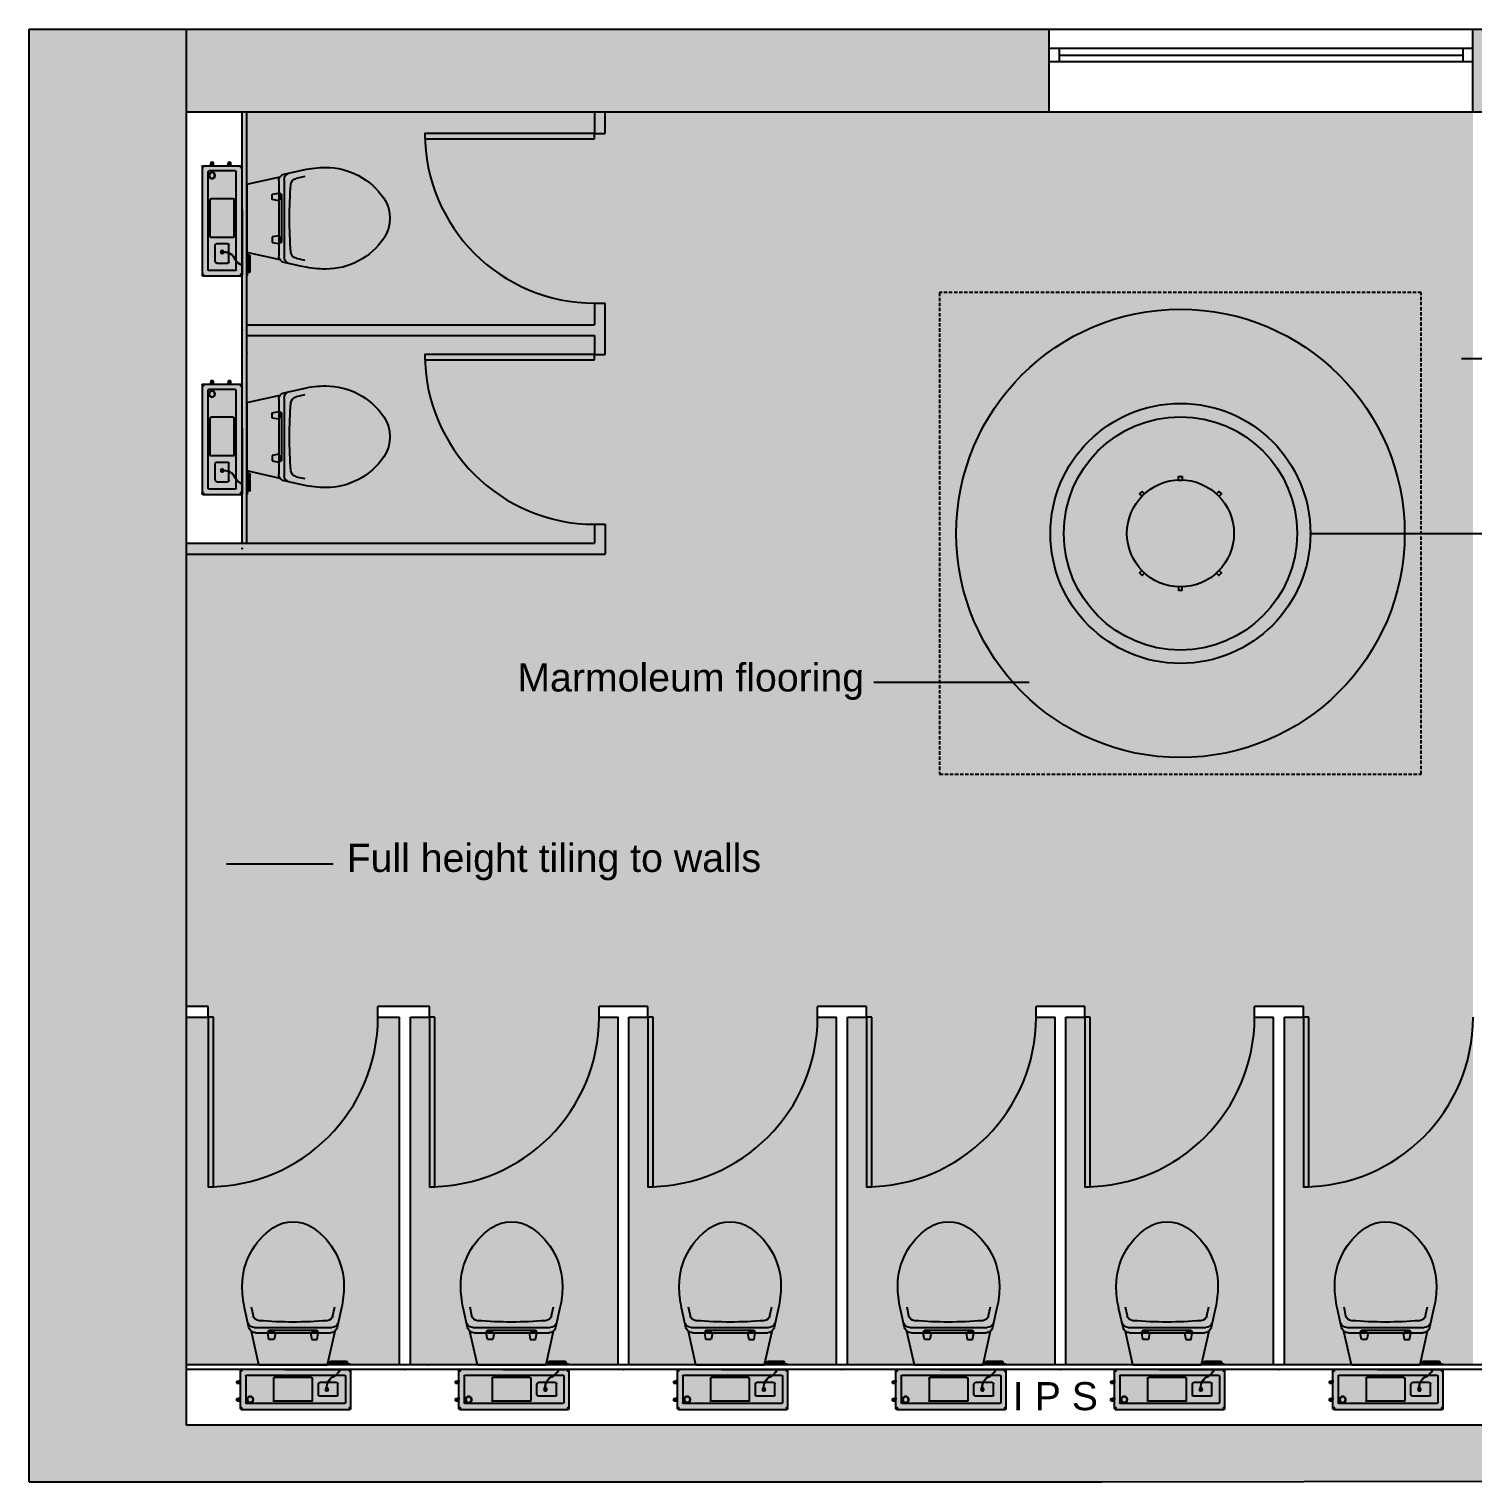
# Model space of a CAD drawing. Extents: x 210 to 10774, y 75 to 5506.
# Drawn here: x 210 to 5606, y 75 to 5506 of the extents above; entities that cross this region are included whole.
import ezdxf

# ---------------------------------------------------------------- set-up
doc = ezdxf.new("R2010")
doc.units = 0
doc.linetypes.add('DASHED', pattern=[19.05, 12.7, -6.35])
doc.layers.get('0').update_dxf_attribs({"linetype": 'CONTINUOUS'})
for name, color, linetype in [('A-FLOOR_FINISH', 7, 'CONTINUOUS'), ('A-ROOF_DETAIL', 7, 'CONTINUOUS'), ('A-SANITARY', 7, 'CONTINUOUS'), ('A-WALL_HATCH', 254, 'CONTINUOUS'), ('A-WINDOW-G', 7, 'CONTINUOUS'), ('ANTI-STATIC_CARPET', 7, 'CONTINUOUS'), ('TEXT_EXTRA', 7, 'CONTINUOUS'), ('WALLS', 7, 'CONTINUOUS')]:
    doc.layers.add(name, color=color, linetype=linetype)
doc.styles.get("Standard").update_dxf_attribs({"font": 'arial.ttf'})

# ---------------------------------------------------------------- blocks, each defined once
blk = doc.blocks.new('*U6')
at = {"layer": 'A-WALL_HATCH', "color": 254, "linetype": 'CONTINUOUS'}
for points in [[(798.3, 5196.7), (798.3, 5505.7), (4022.3, 5196.7)], [(4022.3, 5196.7), (798.3, 5505.7), (4022.3, 5505.7)]]:
    blk.add_solid(points, dxfattribs=at)
blk = doc.blocks.new('*U7')
at = {"layer": 'ANTI-STATIC_CARPET', "color": 7, "linetype": 'CONTINUOUS'}
for points in [[(1006.6, 512.6), (1006.6, 5196.7), (1513.8, 512.6)], [(1513.8, 512.6), (1006.6, 5196.7), (1513.8, 5196.7)], [(1513.8, 1852.6), (1513.8, 5196.7), (1595, 1852.6)], [(1595, 1852.6), (1513.8, 5196.7), (1595, 5196.7)], [(1595, 1852.6), (1595, 5196.7), (1635, 1852.6)], [(1635, 1852.6), (1595, 5196.7), (1635, 5196.7)], [(1635, 1852.6), (1635, 5196.7), (1706.2, 1852.6)], [(1706.2, 1852.6), (1635, 5196.7), (1706.2, 5196.7)], [(1706.2, 512.6), (1706.2, 5196.7), (2339.2, 512.6)], [(2339.2, 512.6), (1706.2, 5196.7), (2339.2, 5196.7)], [(2339.2, 1852.6), (2339.2, 5196.7), (2340.4, 1852.6)], [(2340.4, 1852.6), (2339.2, 5196.7), (2340.4, 5196.7)], [(2340.4, 1852.6), (2340.4, 5196.7), (2411.6, 1852.6)], [(2411.6, 1852.6), (2340.4, 5196.7), (2411.6, 5196.7)], [(2411.6, 1852.6), (2411.6, 5196.7), (2451.6, 1852.6)], [(2451.6, 1852.6), (2411.6, 5196.7), (2451.6, 5196.7)], [(2451.6, 1852.6), (2451.6, 5196.7), (2522.8, 1852.6)], [(2522.8, 1852.6), (2451.6, 5196.7), (2522.8, 5196.7)], [(2522.8, 512.6), (2522.8, 5196.7), (3157.1, 512.6)], [(3157.1, 512.6), (2522.8, 5196.7), (3157.1, 5196.7)], [(3157.1, 1852.6), (3157.1, 5196.7), (3228.3, 1852.6)], [(3228.3, 1852.6), (3157.1, 5196.7), (3228.3, 5196.7)], [(3228.3, 1852.6), (3228.3, 5196.7), (3268.3, 1852.6)], [(3268.3, 1852.6), (3228.3, 5196.7), (3268.3, 5196.7)], [(3268.3, 1852.6), (3268.3, 5196.7), (3339.5, 1852.6)], [(3339.5, 1852.6), (3268.3, 5196.7), (3339.5, 5196.7)], [(3339.5, 512.6), (3339.5, 5196.7), (3973.8, 512.6)], [(3973.8, 512.6), (3339.5, 5196.7), (3973.8, 5196.7)], [(3973.8, 1852.6), (3973.8, 5196.7), (4045, 1852.6)], [(4045, 1852.6), (3973.8, 5196.7), (4045, 5196.7)], [(4045, 1852.6), (4045, 5196.7), (4085, 1852.6)], [(4085, 1852.6), (4045, 5196.7), (4085, 5196.7)], [(4085, 1852.6), (4085, 5196.7), (4156.2, 1852.6)], [(4156.2, 1852.6), (4085, 5196.7), (4156.2, 5196.7)], [(4156.2, 512.6), (4156.2, 5196.7), (4790.4, 512.6)], [(4790.4, 512.6), (4156.2, 5196.7), (4790.4, 5196.7)], [(4790.4, 1852.6), (4790.4, 5196.7), (4861.6, 1852.6)], [(4861.6, 1852.6), (4790.4, 5196.7), (4861.6, 5196.7)], [(4861.6, 1852.6), (4861.6, 5196.7), (4901.6, 1852.6)], [(4901.6, 1852.6), (4861.6, 5196.7), (4901.6, 5196.7)], [(4901.6, 1852.6), (4901.6, 5196.7), (4972.8, 1852.6)], [(4972.8, 1852.6), (4901.6, 5196.7), (4972.8, 5196.7)], [(4972.8, 512.6), (4972.8, 5196.7), (5607.1, 512.6)], [(5607.1, 512.6), (4972.8, 5196.7), (5607.1, 5196.7)], [(798.3, 1852.6), (798.3, 3583.4), (879.5, 1852.6)], [(879.5, 1852.6), (798.3, 3583.4), (879.5, 3583.4)], [(879.5, 512.6), (879.5, 3583.4), (1006.6, 512.6)], [(1006.6, 512.6), (879.5, 3583.4), (1006.6, 3583.4)], [(2339.2, 512.6), (2339.2, 1852.6), (2340.4, 512.6)], [(2340.4, 512.6), (2339.2, 1852.6), (2340.4, 1812.6)], [(798.3, 512.6), (798.3, 1812.6), (798.3, 512.6)], [(798.3, 512.6), (798.3, 1812.6), (798.3, 1812.6)], [(798.3, 512.6), (798.3, 1812.6), (879.5, 512.6)], [(879.5, 512.6), (798.3, 1812.6), (879.5, 1812.6)], [(1513.8, 512.6), (1513.8, 1812.6), (1595, 512.6)], [(1595, 512.6), (1513.8, 1812.6), (1595, 1812.6)], [(1635, 512.6), (1635, 1812.6), (1706.2, 512.6)], [(1706.2, 512.6), (1635, 1812.6), (1706.2, 1812.6)], [(2340.4, 512.6), (2340.4, 1812.6), (2411.6, 512.6)], [(2411.6, 512.6), (2340.4, 1812.6), (2411.6, 1812.6)], [(2451.6, 512.6), (2451.6, 1812.6), (2522.8, 512.6)], [(2522.8, 512.6), (2451.6, 1812.6), (2522.8, 1812.6)], [(3157.1, 512.6), (3157.1, 1812.6), (3228.3, 512.6)], [(3228.3, 512.6), (3157.1, 1812.6), (3228.3, 1812.6)], [(3268.3, 512.6), (3268.3, 1812.6), (3339.5, 512.6)], [(3339.5, 512.6), (3268.3, 1812.6), (3339.5, 1812.6)], [(3973.8, 512.6), (3973.8, 1812.6), (4045, 512.6)], [(4045, 512.6), (3973.8, 1812.6), (4045, 1812.6)], [(4085, 512.6), (4085, 1812.6), (4156.2, 512.6)], [(4156.2, 512.6), (4085, 1812.6), (4156.2, 1812.6)], [(4790.4, 512.6), (4790.4, 1812.6), (4861.6, 512.6)], [(4861.6, 512.6), (4790.4, 1812.6), (4861.6, 1812.6)], [(4901.6, 512.6), (4901.6, 1812.6), (4972.8, 512.6)], [(4972.8, 512.6), (4901.6, 1812.6), (4972.8, 1812.6)]]:
    blk.add_solid(points, dxfattribs=at)
blk = doc.blocks.new('*U8')
at = {"layer": 'A-WALL_HATCH', "color": 254, "linetype": 'CONTINUOUS'}
for points in [[(5605.9, 5196.7), (5605.9, 5505.7), (5738.4, 5196.7)], [(5738.4, 5196.7), (5605.9, 5505.7), (5738.4, 5505.7)]]:
    blk.add_solid(points, dxfattribs=at)
blk = doc.blocks.new('*U9')
at = {"layer": 'A-FLOOR_FINISH', "color": 31, "linetype": 'CONTINUOUS'}
for points in [[(4513.3, 4106.4), (4418.5, 4449), (4513.3, 4458.3)], [(4513.3, 4106.4), (4513.3, 4458.3), (4608.1, 4097)], [(4608.1, 4097), (4513.3, 4458.3), (4608.1, 4449)], [(4243.3, 4024.5), (4192.7, 4394.5), (4243.3, 4409.9)], [(4327.4, 4069.4), (4243.3, 4409.9), (4327.4, 4435.4)], [(4243.3, 4024.5), (4243.3, 4409.9), (4327.4, 4069.4)], [(4349.9, 4076.2), (4327.4, 4435.4), (4349.9, 4442.2)], [(4327.4, 4069.4), (4327.4, 4435.4), (4349.9, 4076.2)], [(4418.5, 4097), (4349.9, 4442.2), (4418.5, 4449)], [(4349.9, 4076.2), (4349.9, 4442.2), (4418.5, 4097)], [(4418.5, 4097), (4418.5, 4449), (4513.3, 4106.4)], [(4608.1, 4097), (4608.1, 4449), (4676.8, 4076.2)], [(4676.8, 4076.2), (4608.1, 4449), (4676.8, 4442.2)], [(4676.8, 4076.2), (4676.8, 4442.2), (4699.3, 4069.4)], [(4699.3, 4069.4), (4676.8, 4442.2), (4699.3, 4435.4)], [(4699.3, 4069.4), (4699.3, 4435.4), (4783.3, 4024.5)], [(4783.3, 4024.5), (4699.3, 4435.4), (4783.3, 4409.9)], [(4783.3, 4024.5), (4783.3, 4409.9), (4834, 3982.9)], [(4834, 3982.9), (4783.3, 4409.9), (4834, 4394.5)], [(4109.2, 3890.4), (4064.3, 4325.9), (4109.2, 4349.9)], [(4169.7, 3964), (4109.2, 4349.9), (4169.7, 4382.2)], [(4109.2, 3890.4), (4109.2, 4349.9), (4169.7, 3964)], [(4192.7, 3982.9), (4169.7, 4382.2), (4192.7, 4394.5)], [(4169.7, 3964), (4169.7, 4382.2), (4192.7, 3982.9)], [(4192.7, 3982.9), (4192.7, 4394.5), (4243.3, 4024.5)], [(4834, 3982.9), (4834, 4394.5), (4857, 3964)], [(4857, 3964), (4834, 4394.5), (4857, 4382.2)], [(4857, 3964), (4857, 4382.2), (4917.4, 3890.4)], [(4917.4, 3890.4), (4857, 4382.2), (4917.4, 4349.9)], [(4917.4, 3890.4), (4917.4, 4349.9), (4962.3, 3806.4)], [(4962.3, 3806.4), (4917.4, 4349.9), (4962.3, 4325.9)], [(4027.3, 2940.5), (3920.8, 4212.9), (4027.3, 4300.3)], [(4036.7, 3715.2), (4027.3, 4300.3), (4036.7, 4308)], [(4027.3, 3620.4), (4027.3, 4300.3), (4036.7, 3715.2)], [(4047.8, 3751.9), (4036.7, 4308), (4047.8, 4317.1)], [(4036.7, 3715.2), (4036.7, 4308), (4047.8, 3751.9)], [(4064.3, 3806.4), (4047.8, 4317.1), (4064.3, 4325.9)], [(4047.8, 3751.9), (4047.8, 4317.1), (4064.3, 3806.4)], [(4064.3, 3806.4), (4064.3, 4325.9), (4109.2, 3890.4)], [(4962.3, 3806.4), (4962.3, 4325.9), (4978.9, 3751.9)], [(4978.9, 3751.9), (4962.3, 4325.9), (4978.9, 4317.1)], [(4978.9, 3751.9), (4978.9, 4317.1), (4990, 3715.2)], [(4990, 3715.2), (4978.9, 4317.1), (4990, 4308)], [(4990, 3715.2), (4990, 4308), (4999.3, 3620.4)], [(4999.3, 3620.4), (4990, 4308), (4999.3, 4300.3)], [(4999.3, 2940.5), (4999.3, 4300.3), (5105.8, 3027.9)], [(5105.8, 3027.9), (4999.3, 4300.3), (5105.8, 4212.9)], [(3920.8, 3027.9), (3816.6, 4085.9), (3920.8, 4212.9)], [(3920.8, 3027.9), (3920.8, 4212.9), (4027.3, 2940.5)], [(5105.8, 3027.9), (5105.8, 4212.9), (5210, 3154.8)], [(5210, 3154.8), (5105.8, 4212.9), (5210, 4085.9)], [(3816.6, 3154.8), (3739.2, 3941), (3816.6, 4085.9)], [(3816.6, 3154.8), (3816.6, 4085.9), (3920.8, 3027.9)], [(5210, 3154.8), (5210, 4085.9), (5287.5, 3299.7)], [(5287.5, 3299.7), (5210, 4085.9), (5287.5, 3941)], [(3739.2, 3299.7), (3691.5, 3783.8), (3739.2, 3941)], [(3739.2, 3299.7), (3739.2, 3941), (3816.6, 3154.8)], [(5287.5, 3299.7), (5287.5, 3941), (5335.2, 3456.9)], [(5335.2, 3456.9), (5287.5, 3941), (5335.2, 3783.8)], [(3691.5, 3456.9), (3675.4, 3620.4), (3691.5, 3783.8)], [(3691.5, 3456.9), (3691.5, 3783.8), (3739.2, 3299.7)], [(5335.2, 3456.9), (5335.2, 3783.8), (5351.3, 3620.4)], [(4027.3, 2940.5), (4027.3, 3620.4), (4036.7, 2932.8)], [(4036.7, 2932.8), (4027.3, 3620.4), (4036.7, 3525.6)], [(4999.3, 2940.5), (4990, 3525.6), (4999.3, 3620.4)], [(4036.7, 2932.8), (4036.7, 3525.6), (4047.8, 2923.7)], [(4047.8, 2923.7), (4036.7, 3525.6), (4047.8, 3488.9)], [(4047.8, 2923.7), (4047.8, 3488.9), (4064.3, 2914.8)], [(4064.3, 2914.8), (4047.8, 3488.9), (4064.3, 3434.4)], [(4978.9, 2923.7), (4962.3, 3434.4), (4978.9, 3488.9)], [(4990, 2932.8), (4978.9, 3488.9), (4990, 3525.6)], [(4978.9, 2923.7), (4978.9, 3488.9), (4990, 2932.8)], [(4990, 2932.8), (4990, 3525.6), (4999.3, 2940.5)], [(4064.3, 2914.8), (4064.3, 3434.4), (4109.2, 2890.8)], [(4109.2, 2890.8), (4064.3, 3434.4), (4109.2, 3350.4)], [(4962.3, 2914.8), (4917.4, 3350.4), (4962.3, 3434.4)], [(4962.3, 2914.8), (4962.3, 3434.4), (4978.9, 2923.7)], [(4109.2, 2890.8), (4109.2, 3350.4), (4169.7, 2858.5)], [(4169.7, 2858.5), (4109.2, 3350.4), (4169.7, 3276.7)], [(4917.4, 2890.8), (4857, 3276.7), (4917.4, 3350.4)], [(4917.4, 2890.8), (4917.4, 3350.4), (4962.3, 2914.8)], [(4169.7, 2858.5), (4169.7, 3276.7), (4192.7, 2846.2)], [(4192.7, 2846.2), (4169.7, 3276.7), (4192.7, 3257.9)], [(4857, 2858.5), (4834, 3257.9), (4857, 3276.7)], [(4857, 2858.5), (4857, 3276.7), (4917.4, 2890.8)], [(4192.7, 2846.2), (4192.7, 3257.9), (4243.3, 2830.9)], [(4243.3, 2830.9), (4192.7, 3257.9), (4243.3, 3216.3)], [(4243.3, 2830.9), (4243.3, 3216.3), (4327.4, 2805.4)], [(4327.4, 2805.4), (4243.3, 3216.3), (4327.4, 3171.4)], [(4783.3, 2830.9), (4699.3, 3171.4), (4783.3, 3216.3)], [(4834, 2846.2), (4783.3, 3216.3), (4834, 3257.9)], [(4783.3, 2830.9), (4783.3, 3216.3), (4834, 2846.2)], [(4834, 2846.2), (4834, 3257.9), (4857, 2858.5)], [(4327.4, 2805.4), (4327.4, 3171.4), (4349.9, 2798.5)], [(4349.9, 2798.5), (4327.4, 3171.4), (4349.9, 3164.5)], [(4349.9, 2798.5), (4349.9, 3164.5), (4418.5, 2791.8)], [(4418.5, 2791.8), (4349.9, 3164.5), (4418.5, 3143.7)], [(4676.8, 2798.5), (4608.1, 3143.7), (4676.8, 3164.5)], [(4699.3, 2805.4), (4676.8, 3164.5), (4699.3, 3171.4)], [(4676.8, 2798.5), (4676.8, 3164.5), (4699.3, 2805.4)], [(4699.3, 2805.4), (4699.3, 3171.4), (4783.3, 2830.9)], [(4418.5, 2791.8), (4418.5, 3143.7), (4513.3, 2782.4)], [(4513.3, 2782.4), (4418.5, 3143.7), (4513.3, 3134.4)], [(4608.1, 2791.8), (4513.3, 3134.4), (4608.1, 3143.7)], [(4513.3, 2782.4), (4513.3, 3134.4), (4608.1, 2791.8)], [(4608.1, 2791.8), (4608.1, 3143.7), (4676.8, 2798.5)]]:
    blk.add_solid(points, dxfattribs=at)
blk = doc.blocks.new('*U10')
at = {"layer": 'A-SANITARY', "color": 254, "linetype": 'CONTINUOUS'}
for points in [[(4418.5, 3143.7), (4327.4, 4069.4), (4418.5, 4097)], [(4513.3, 3134.4), (4418.5, 4097), (4513.3, 4106.4)], [(4418.5, 3143.7), (4418.5, 4097), (4513.3, 3134.4)], [(4513.3, 3134.4), (4513.3, 4106.4), (4608.1, 3143.7)], [(4608.1, 3143.7), (4513.3, 4106.4), (4608.1, 4097)], [(4608.1, 3143.7), (4608.1, 4097), (4699.3, 3171.4)], [(4699.3, 3171.4), (4608.1, 4097), (4699.3, 4069.4)], [(4243.3, 3216.3), (4169.7, 3964), (4243.3, 4024.5)], [(4327.4, 3171.4), (4243.3, 4024.5), (4327.4, 4069.4)], [(4243.3, 3216.3), (4243.3, 4024.5), (4327.4, 3171.4)], [(4327.4, 3171.4), (4327.4, 4069.4), (4418.5, 3143.7)], [(4699.3, 3171.4), (4699.3, 4069.4), (4783.3, 3216.3)], [(4783.3, 3216.3), (4699.3, 4069.4), (4783.3, 4024.5)], [(4783.3, 3216.3), (4783.3, 4024.5), (4857, 3276.7)], [(4857, 3276.7), (4783.3, 4024.5), (4857, 3964)], [(4169.7, 3276.7), (4109.2, 3890.4), (4169.7, 3964)], [(4169.7, 3276.7), (4169.7, 3964), (4243.3, 3216.3)], [(4857, 3276.7), (4857, 3964), (4917.4, 3350.4)], [(4917.4, 3350.4), (4857, 3964), (4917.4, 3890.4)], [(4109.2, 3350.4), (4064.3, 3806.4), (4109.2, 3890.4)], [(4109.2, 3350.4), (4109.2, 3890.4), (4169.7, 3276.7)], [(4917.4, 3350.4), (4917.4, 3890.4), (4962.3, 3434.4)], [(4962.3, 3434.4), (4917.4, 3890.4), (4962.3, 3806.4)], [(4064.3, 3434.4), (4036.7, 3715.2), (4064.3, 3806.4)], [(4064.3, 3434.4), (4064.3, 3806.4), (4109.2, 3350.4)], [(4962.3, 3434.4), (4962.3, 3806.4), (4990, 3525.6)], [(4990, 3525.6), (4962.3, 3806.4), (4990, 3715.2)], [(4036.7, 3525.6), (4027.3, 3620.4), (4036.7, 3715.2)], [(4036.7, 3525.6), (4036.7, 3715.2), (4064.3, 3434.4)], [(4990, 3525.6), (4990, 3715.2), (4999.3, 3620.4)]]:
    blk.add_solid(points, dxfattribs=at)
blk = doc.blocks.new('*U22')
at = {"layer": 'A-SANITARY', "color": 254, "linetype": 'CONTINUOUS'}
for points in [[(120.5, 167), (94.6, 641.4), (120.5, 664)], [(149.8, 167), (120.5, 664), (149.8, 682)], [(120.5, 167), (120.5, 664), (149.8, 167)], [(181.7, 167), (149.8, 682), (181.7, 694.8)], [(149.8, 167), (149.8, 682), (181.7, 167)], [(215.4, 167), (181.7, 694.8), (215.4, 702)], [(181.7, 167), (181.7, 694.8), (215.4, 167)], [(215.4, 167), (215.4, 702), (249, 167)], [(249, 167), (215.4, 702), (249, 694.8)], [(249, 167), (249, 694.8), (281, 167)], [(281, 167), (249, 694.8), (281, 682)], [(281, 167), (281, 682), (310.3, 167)], [(310.3, 167), (281, 682), (310.3, 664.1)], [(310.3, 167), (310.3, 664.1), (336.2, 167)], [(336.2, 167), (310.3, 664.1), (336.2, 641.4)], [(72.8, 233.6), (59.8, 591.7), (72.8, 614.7)], [(74.5, 226.1), (72.8, 614.7), (74.5, 616.8)], [(72.8, 233.6), (72.8, 614.7), (74.5, 226.1)], [(75.1, 223.5), (74.5, 616.8), (75.1, 617.5)], [(74.5, 226.1), (74.5, 616.8), (75.1, 223.5)], [(75.6, 221), (75.1, 617.5), (75.6, 618.2)], [(75.1, 223.5), (75.1, 617.5), (75.6, 221)], [(76.2, 218.6), (75.6, 618.2), (76.2, 618.8)], [(75.6, 221), (75.6, 618.2), (76.2, 218.6)], [(76.6, 216.6), (76.2, 618.8), (76.6, 619.4)], [(76.2, 218.6), (76.2, 618.8), (76.6, 216.6)], [(77, 214.9), (76.6, 619.4), (77, 619.8)], [(76.6, 216.6), (76.6, 619.4), (77, 214.9)], [(77.3, 213.7), (77, 619.8), (77.3, 620.2)], [(77, 214.9), (77, 619.8), (77.3, 213.7)], [(77.4, 212.9), (77.3, 620.2), (77.4, 620.4)], [(77.3, 213.7), (77.3, 620.2), (77.4, 212.9)], [(77.4, 212.9), (77.4, 620.4), (77.5, 212.7)], [(77.5, 212.7), (77.4, 620.4), (77.5, 620.4)], [(87, 170), (77.5, 620.4), (87, 632.1)], [(77.5, 212.7), (77.5, 620.4), (87, 170)], [(87.6, 169.9), (87, 632.1), (87.6, 632.8)], [(87, 170), (87, 632.1), (87.6, 169.9)], [(88.1, 169.8), (87.6, 632.8), (88.1, 633.5)], [(87.6, 169.9), (87.6, 632.8), (88.1, 169.8)], [(88.7, 169.5), (88.1, 633.5), (88.7, 634.1)], [(88.1, 169.8), (88.1, 633.5), (88.7, 169.5)], [(89.1, 169.1), (88.7, 634.1), (89.1, 634.7)], [(88.7, 169.5), (88.7, 634.1), (89.1, 169.1)], [(89.5, 168.7), (89.1, 634.7), (89.5, 635.2)], [(89.1, 169.1), (89.1, 634.7), (89.5, 168.7)], [(89.8, 168.1), (89.5, 635.2), (89.8, 635.5)], [(89.5, 168.7), (89.5, 635.2), (89.8, 168.1)], [(89.9, 167.6), (89.8, 635.5), (89.9, 635.7)], [(89.8, 168.1), (89.8, 635.5), (89.9, 167.6)], [(90, 167), (89.9, 635.7), (90, 635.8)], [(89.9, 167.6), (89.9, 635.7), (90, 167)], [(94.6, 167), (90, 635.8), (94.6, 641.4)], [(90, 167), (90, 635.8), (94.6, 167)], [(94.6, 167), (94.6, 641.4), (120.5, 167)], [(336.2, 167), (336.2, 641.4), (343.2, 167)], [(343.2, 167), (336.2, 641.4), (343.2, 632.9)], [(343.2, 167), (343.2, 632.9), (357.9, 233.5)], [(357.9, 233.5), (343.2, 632.9), (357.9, 614.7)], [(357.9, 233.5), (357.9, 614.7), (370.9, 292.1)], [(370.9, 292.1), (357.9, 614.7), (370.9, 591.7)], [(39.3, 362.8), (28.9, 504.9), (39.3, 545.9)], [(50.6, 306.6), (39.3, 545.9), (50.6, 572.4)], [(39.3, 362.8), (39.3, 545.9), (50.6, 306.6)], [(51.9, 302.4), (50.6, 572.4), (51.9, 575.5)], [(50.6, 306.6), (50.6, 572.4), (51.9, 302.4)], [(53.9, 298.5), (51.9, 575.5), (53.9, 580.2)], [(51.9, 302.4), (51.9, 575.5), (53.9, 298.5)], [(55.9, 296), (53.9, 580.2), (55.9, 584.8)], [(53.9, 298.5), (53.9, 580.2), (55.9, 296)], [(56.6, 295.1), (55.9, 584.8), (56.6, 586)], [(55.9, 296), (55.9, 584.8), (56.6, 295.1)], [(59.8, 292.1), (56.6, 586), (59.8, 591.7)], [(56.6, 295.1), (56.6, 586), (59.8, 292.1)], [(59.8, 292.1), (59.8, 591.7), (72.8, 233.6)], [(370.9, 292.1), (370.9, 591.7), (374.1, 295.1)], [(374.1, 295.1), (370.9, 591.7), (374.1, 586)], [(374.1, 295.1), (374.1, 586), (374.8, 296)], [(374.8, 296), (374.1, 586), (374.8, 584.8)], [(374.8, 296), (374.8, 584.8), (376.8, 298.5)], [(376.8, 298.5), (374.8, 584.8), (376.8, 580.2)], [(376.8, 298.5), (376.8, 580.2), (378.8, 302.4)], [(378.8, 302.4), (376.8, 580.2), (378.8, 575.5)], [(378.8, 302.4), (378.8, 575.5), (380.1, 306.6)], [(380.1, 306.6), (378.8, 575.5), (380.1, 572.5)], [(380.1, 306.6), (380.1, 572.5), (391.7, 359.2)], [(391.7, 359.2), (380.1, 572.5), (391.7, 545.7)], [(391.7, 359.2), (391.7, 545.7), (397, 383.6)], [(397, 383.6), (391.7, 545.7), (397, 524.2)], [(27.6, 420.6), (25, 462.8), (27.6, 491.3)], [(28.9, 414.3), (27.6, 491.3), (28.9, 504.9)], [(27.6, 420.6), (27.6, 491.3), (28.9, 414.3)], [(28.9, 414.3), (28.9, 504.9), (39.3, 362.8)], [(397, 383.6), (397, 524.2), (401.9, 429.7)], [(401.9, 429.7), (397, 524.2), (401.9, 504.4)], [(401.9, 429.7), (401.9, 504.4), (405.4, 462)], [(12.6, 170), (12.5, 177), (12.6, 177.6)], [(12.5, 170), (12.5, 177), (12.6, 170)], [(12.7, 170), (12.6, 177.6), (12.7, 178.1)], [(12.6, 170), (12.6, 177.6), (12.7, 170)], [(13, 170), (12.7, 178.1), (13, 178.6)], [(12.7, 170), (12.7, 178.1), (13, 170)], [(13.4, 170), (13, 178.6), (13.4, 179.1)], [(13, 170), (13, 178.6), (13.4, 170)], [(13.8, 170), (13.4, 179.1), (13.8, 179.5)], [(13.4, 170), (13.4, 179.1), (13.8, 170)], [(14.4, 170), (13.8, 179.5), (14.4, 179.7)], [(13.8, 170), (13.8, 179.5), (14.4, 170)], [(14.9, 170), (14.4, 179.7), (14.9, 179.9)], [(14.4, 170), (14.4, 179.7), (14.9, 170)], [(15.5, 170), (14.9, 179.9), (15.5, 180)], [(14.9, 170), (14.9, 179.9), (15.5, 170)], [(15.5, 170), (15.5, 180), (25, 170)], [(25, 170), (15.5, 180), (25, 180)], [(25, 170), (25, 180), (27.6, 170)], [(27.6, 170), (25, 180), (27.6, 180)], [(27.6, 170), (27.6, 180), (28.9, 170)], [(28.9, 170), (27.6, 180), (28.9, 180)], [(28.9, 170), (28.9, 180), (39.3, 170)], [(39.3, 170), (28.9, 180), (39.3, 180)], [(39.3, 170), (39.3, 180), (50.6, 170)], [(50.6, 170), (39.3, 180), (50.6, 180)], [(50.6, 170), (50.6, 180), (51.9, 170)], [(51.9, 170), (50.6, 180), (51.9, 180)], [(51.9, 170), (51.9, 180), (53.9, 170)], [(53.9, 170), (51.9, 180), (53.9, 180)], [(53.9, 170), (53.9, 180), (55.9, 170)], [(55.9, 170), (53.9, 180), (55.9, 180)], [(55.9, 170), (55.9, 180), (56.6, 170)], [(56.6, 170), (55.9, 180), (56.6, 180)], [(56.6, 170), (56.6, 180), (59.8, 170)], [(59.8, 170), (56.6, 180), (59.8, 180)], [(59.8, 170), (59.8, 180), (72.8, 170)], [(72.8, 170), (59.8, 180), (72.8, 180)], [(72.8, 170), (72.8, 180), (74.5, 170)], [(74.5, 170), (72.8, 180), (74.5, 180)], [(74.5, 170), (74.5, 180), (75.1, 170)], [(75.1, 170), (74.5, 180), (75.1, 179.9)], [(75.1, 170), (75.1, 179.9), (75.6, 170)], [(75.6, 170), (75.1, 179.9), (75.6, 179.7)], [(75.6, 170), (75.6, 179.7), (76.2, 170)], [(76.2, 170), (75.6, 179.7), (76.2, 179.5)], [(76.2, 170), (76.2, 179.5), (76.6, 170)], [(76.6, 170), (76.2, 179.5), (76.6, 179.1)], [(76.6, 170), (76.6, 179.1), (77, 170)], [(77, 170), (76.6, 179.1), (77, 178.6)], [(77, 170), (77, 178.6), (77.3, 170)], [(77.3, 170), (77, 178.6), (77.3, 178.1)], [(77.3, 170), (77.3, 178.1), (77.4, 170)], [(77.4, 170), (77.3, 178.1), (77.4, 177.6)], [(77.4, 170), (77.4, 177.6), (77.5, 170)], [(77.5, 170), (77.4, 177.6), (77.5, 177)], [(0.1, 2.4), (0, 147.5), (0.1, 147.6)], [(0, 2.5), (0, 147), (0, 147.5)], [(0, 2.5), (0, 147.5), (0.1, 2.4)], [(0, 3), (0, 147), (0, 2.5)], [(0.2, 2), (0.1, 147.6), (0.2, 148)], [(0.1, 2.4), (0.1, 147.6), (0.2, 2)], [(0.4, 1.5), (0.2, 148.1), (0.4, 148.5)], [(0.2, 1.9), (0.2, 148), (0.2, 148.1)], [(0.2, 1.9), (0.2, 148.1), (0.4, 1.5)], [(0.2, 2), (0.2, 148), (0.2, 1.9)], [(0.5, 1.4), (0.4, 148.5), (0.5, 148.7)], [(0.4, 1.5), (0.4, 148.5), (0.5, 1.4)], [(0.7, 1.1), (0.5, 148.7), (0.7, 148.9)], [(0.5, 1.4), (0.5, 148.7), (0.7, 1.1)], [(0.9, 0.9), (0.7, 148.9), (0.9, 149.1)], [(0.7, 1.1), (0.7, 148.9), (0.9, 0.9)], [(1.1, 0.7), (0.9, 149.1), (1.1, 149.3)], [(0.9, 0.9), (0.9, 149.1), (1.1, 0.7)], [(1.3, 0.5), (1.1, 149.3), (1.3, 149.5)], [(1.1, 0.7), (1.1, 149.3), (1.3, 0.5)], [(1.5, 0.4), (1.3, 149.5), (1.5, 149.6)], [(1.3, 0.5), (1.3, 149.5), (1.5, 0.4)], [(1.9, 0.2), (1.5, 149.6), (1.9, 149.8)], [(1.5, 0.4), (1.5, 149.6), (1.9, 0.2)], [(1.9, 0.2), (1.9, 149.8), (2, 0.2)], [(2, 0.2), (1.9, 149.8), (2, 149.8)], [(2.4, 0.1), (2, 149.8), (2.4, 149.9)], [(2, 0.2), (2, 149.8), (2.4, 0.1)], [(2.4, 0.1), (2.4, 149.9), (2.5, 0)], [(2.5, 0), (2.4, 149.9), (2.5, 149.9)], [(3, 0), (2.5, 149.9), (3, 150)], [(2.5, 0), (2.5, 149.9), (3, 0)], [(3, 0), (3, 150), (12.5, 0)], [(12.5, 0), (3, 150), (12.5, 150)], [(12.5, 0), (12.5, 150), (12.6, 0)], [(12.6, 0), (12.5, 150), (12.6, 150)], [(12.6, 0), (12.6, 150), (12.7, 0)], [(12.7, 0), (12.6, 150), (12.7, 150)], [(12.7, 0), (12.7, 150), (13, 0)], [(13, 0), (12.7, 150), (13, 150)], [(13, 0), (13, 150), (13.4, 0)], [(13.4, 0), (13, 150), (13.4, 150)], [(13.4, 0), (13.4, 150), (13.8, 0)], [(13.8, 0), (13.4, 150), (13.8, 150)], [(13.8, 0), (13.8, 150), (14.4, 0)], [(14.4, 0), (13.8, 150), (14.4, 150)], [(14.4, 0), (14.4, 150), (14.9, 0)], [(14.9, 0), (14.4, 150), (14.9, 150)], [(14.9, 0), (14.9, 150), (15.5, 0)], [(15.5, 0), (14.9, 150), (15.5, 150)], [(15.5, 0), (15.5, 150), (25, 0)], [(25, 0), (15.5, 150), (25, 150)], [(25, 0), (25, 150), (27.6, 0)], [(27.6, 0), (25, 150), (27.6, 150)], [(27.6, 0), (27.6, 150), (28.9, 0)], [(28.9, 0), (27.6, 150), (28.9, 150)], [(28.9, 0), (28.9, 150), (39.3, 0)], [(39.3, 0), (28.9, 150), (39.3, 150)], [(39.3, 0), (39.3, 150), (50.6, 0)], [(50.6, 0), (39.3, 150), (50.6, 150)], [(50.6, 0), (50.6, 150), (51.9, 0)], [(51.9, 0), (50.6, 150), (51.9, 150)], [(51.9, 0), (51.9, 150), (53.9, 0)], [(53.9, 0), (51.9, 150), (53.9, 150)], [(53.9, 0), (53.9, 150), (55.9, 0)], [(55.9, 0), (53.9, 150), (55.9, 150)], [(55.9, 0), (55.9, 150), (56.6, 0)], [(56.6, 0), (55.9, 150), (56.6, 150)], [(56.6, 0), (56.6, 150), (59.8, 0)], [(59.8, 0), (56.6, 150), (59.8, 150)], [(59.8, 0), (59.8, 150), (72.8, 0)], [(72.8, 0), (59.8, 150), (72.8, 150)], [(72.8, 0), (72.8, 150), (74.5, 0)], [(74.5, 0), (72.8, 150), (74.5, 150)], [(74.5, 0), (74.5, 150), (75.1, 0)], [(75.1, 0), (74.5, 150), (75.1, 150)], [(75.1, 0), (75.1, 150), (75.6, 0)], [(75.6, 0), (75.1, 150), (75.6, 150)], [(75.6, 0), (75.6, 150), (76.2, 0)], [(76.2, 0), (75.6, 150), (76.2, 150)], [(76.2, 0), (76.2, 150), (76.6, 0)], [(76.6, 0), (76.2, 150), (76.6, 150)], [(76.6, 0), (76.6, 150), (77, 0)], [(77, 0), (76.6, 150), (77, 150)], [(77, 0), (77, 150), (77.3, 0)], [(77.3, 0), (77, 150), (77.3, 150)], [(77.3, 0), (77.3, 150), (77.4, 0)], [(77.4, 0), (77.3, 150), (77.4, 150)], [(77.4, 0), (77.4, 150), (77.5, 0)], [(77.5, 0), (77.4, 150), (77.5, 150)], [(77.5, 0), (77.5, 150), (87, 0)], [(87, 0), (77.5, 150), (87, 150)], [(87, 0), (87, 150), (87.6, 0)], [(87.6, 0), (87, 150), (87.6, 150)], [(87.6, 0), (87.6, 150), (88.1, 0)], [(88.1, 0), (87.6, 150), (88.1, 150)], [(88.1, 0), (88.1, 150), (88.7, 0)], [(88.7, 0), (88.1, 150), (88.7, 150)], [(88.7, 0), (88.7, 150), (89.1, 0)], [(89.1, 0), (88.7, 150), (89.1, 150)], [(89.1, 0), (89.1, 150), (89.5, 0)], [(89.5, 0), (89.1, 150), (89.5, 150)], [(89.5, 0), (89.5, 150), (89.8, 0)], [(89.8, 0), (89.5, 150), (89.8, 150)], [(89.8, 0), (89.8, 150), (89.9, 0)], [(89.9, 0), (89.8, 150), (89.9, 150)], [(89.9, 0), (89.9, 150), (90, 0)], [(90, 0), (89.9, 150), (90, 150)], [(90, 0), (90, 150), (94.6, 0)], [(94.6, 0), (90, 150), (94.6, 150)], [(94.6, 0), (94.6, 150), (120.5, 0)], [(120.5, 0), (94.6, 150), (120.5, 150)], [(120.5, 0), (120.5, 150), (149.8, 0)], [(149.8, 0), (120.5, 150), (149.8, 150)], [(149.8, 0), (149.8, 150), (181.7, 0)], [(181.7, 0), (149.8, 150), (181.7, 150)], [(181.7, 0), (181.7, 150), (215.4, 0)], [(215.4, 0), (181.7, 150), (215.4, 150)], [(215.4, 0), (215.4, 150), (249, 0)], [(249, 0), (215.4, 150), (249, 150)], [(249, 0), (249, 150), (281, 0)], [(281, 0), (249, 150), (281, 150)], [(281, 0), (281, 150), (310.3, 0)], [(310.3, 0), (281, 150), (310.3, 150)], [(310.3, 0), (310.3, 150), (336.2, 0)], [(336.2, 0), (310.3, 150), (336.2, 150)], [(336.2, 0), (336.2, 150), (343.2, 0)], [(343.2, 0), (336.2, 150), (343.2, 150)], [(343.2, 0), (343.2, 150), (357.9, 0)], [(357.9, 0), (343.2, 150), (357.9, 150)], [(357.9, 0), (357.9, 150), (370.9, 0)], [(370.9, 0), (357.9, 150), (370.9, 150)], [(370.9, 0), (370.9, 150), (374.1, 0)], [(374.1, 0), (370.9, 150), (374.1, 150)], [(374.1, 0), (374.1, 150), (374.8, 0)], [(374.8, 0), (374.1, 150), (374.8, 150)], [(374.8, 0), (374.8, 150), (376.8, 0)], [(376.8, 0), (374.8, 150), (376.8, 150)], [(376.8, 0), (376.8, 150), (378.8, 0)], [(378.8, 0), (376.8, 150), (378.8, 150)], [(378.8, 0), (378.8, 150), (380.1, 0)], [(380.1, 0), (378.8, 150), (380.1, 150)], [(380.1, 0), (380.1, 150), (391.7, 0)], [(391.7, 0), (380.1, 150), (391.7, 150)], [(391.7, 0), (391.7, 150), (397, 0)], [(397, 0), (391.7, 150), (397, 150)], [(397, 0), (397, 150), (401.9, 0)], [(401.9, 0), (397, 150), (401.9, 150)], [(401.9, 0), (401.9, 150), (405.4, 0)], [(405.4, 0), (401.9, 150), (405.4, 150)], [(405.4, 0), (405.4, 150), (409, 0)], [(409, 0), (405.4, 150), (409, 150)], [(409, 0), (409, 150), (409.5, 0)], [(409.5, 0), (409, 150), (409.5, 149.9)], [(409.5, 0), (409.5, 149.9), (409.6, 0.1)], [(409.6, 0.1), (409.5, 149.9), (409.6, 149.9)], [(409.6, 0.1), (409.6, 149.9), (410, 0.2)], [(410, 0.2), (409.6, 149.9), (410, 149.8)], [(410, 0.2), (410, 149.8), (410.1, 0.2)], [(410.1, 0.2), (410, 149.8), (410.1, 149.8)], [(410.1, 0.2), (410.1, 149.8), (410.5, 0.4)], [(410.5, 0.4), (410.1, 149.8), (410.5, 149.6)], [(410.5, 0.4), (410.5, 149.6), (410.7, 0.5)], [(410.7, 0.5), (410.5, 149.6), (410.7, 149.5)], [(410.7, 0.5), (410.7, 149.5), (410.9, 0.7)], [(410.9, 0.7), (410.7, 149.5), (410.9, 149.3)], [(410.9, 0.7), (410.9, 149.3), (411.1, 0.9)], [(411.1, 0.9), (410.9, 149.3), (411.1, 149.1)], [(411.1, 0.9), (411.1, 149.1), (411.3, 1.1)], [(411.3, 1.1), (411.1, 149.1), (411.3, 148.9)], [(411.3, 1.1), (411.3, 148.9), (411.5, 1.4)], [(411.5, 1.4), (411.3, 148.9), (411.5, 148.7)], [(411.5, 1.4), (411.5, 148.7), (411.6, 1.5)], [(411.6, 1.5), (411.5, 148.7), (411.6, 148.5)], [(411.6, 1.5), (411.6, 148.5), (411.8, 1.9)], [(411.8, 1.9), (411.6, 148.5), (411.8, 148.1)], [(411.8, 1.9), (411.8, 148.1), (411.8, 2)], [(411.8, 2), (411.8, 148.1), (411.8, 148)], [(411.8, 2), (411.8, 148), (411.9, 2.4)], [(411.9, 2.4), (411.8, 148), (411.9, 147.6)], [(411.9, 2.4), (411.9, 147.6), (412, 2.5)], [(412, 2.5), (411.9, 147.6), (412, 147.5)], [(412, 2.5), (412, 147.5), (412, 3)], [(412, 3), (412, 147.5), (412, 147)]]:
    blk.add_solid(points, dxfattribs=at)
blk = doc.blocks.new('A$C3FCB6D8E')
at = {"layer": 'A-SANITARY'}
for p, q in [((66.2, 351.6), (58.9, 384.4)), ((371.8, 384.4), (364.5, 351.6)), ((34.4, 379.7), (50.6, 306.6)), ((380.1, 306.6), (396.4, 379.7)), ((59.8, 292.1), (87.5, 167)), ((360.2, 307), (70.6, 307)), ((118.4, 287), (75, 287)), ((312.4, 287), (118.4, 287)), ((125.4, 262), (121, 287)), ((127.4, 293), (143.4, 293)), ((127.4, 287), (127.4, 293)), ((302.4, 297), (128.4, 297)), ((143.4, 293), (143.4, 287)), ((149.8, 287), (145.4, 262)), ((281, 287), (285.4, 262)), ((287.4, 293), (287.4, 287)), ((303.4, 293), (287.4, 293)), ((303.4, 287), (303.4, 293)), ((305.4, 262), (309.8, 287)), ((355.7, 287), (312.4, 287)), ((343.2, 167), (370.9, 292.1)), ((145.4, 262), (125.4, 262)), ((285.4, 262), (305.4, 262)), ((3, 170), (87, 170)), ((12.5, 177), (12.5, 170)), ((15.5, 180), (74.5, 180)), ((77.5, 177), (77.5, 170)), ((343.2, 167), (87.5, 167)), ((343.2, 167), (90, 167)), ((0, 3), (0, 147)), ((246.5, 150), (3, 150)), ((19.8, 124.4), (19.8, 25.7)), ((22.8, 127.4), (93.5, 127.4)), ((93.5, 127.4), (146.5, 127.4)), ((143.6, 116.4), (143.6, 33.6)), ((146.5, 127.4), (165.5, 127.4)), ((146.6, 119.4), (285.4, 119.4)), ((165.5, 127.4), (342.5, 127.4)), ((246.5, 150), (409, 150)), ((288.4, 116.4), (288.4, 33.6)), ((342.5, 127.4), (389.3, 127.4)), ((392.3, 124.4), (392.3, 25.7)), ((412, 3), (412, 147)), ((47.5, 55), (47.5, 95)), ((53, 100.5), (93.5, 100.5)), ((93.5, 100.5), (115, 100.5)), ((120.5, 55), (120.5, 95)), ((412.5, 108.5), (412, 108.5)), ((412.5, 95.5), (412, 95.5)), ((412.5, 108.5), (412.5, 102)), ((412.5, 108.5), (417.5, 106.5)), ((412.5, 95.5), (412.5, 102)), ((412.5, 95.5), (417.5, 97.5)), ((425, 104.5), (413.5, 104.5)), ((425, 99.5), (413.5, 99.5)), ((417.5, 106.5), (417.5, 104.5)), ((425, 106), (417.5, 106)), ((417.5, 97.5), (417.5, 99.5)), ((425, 98), (417.5, 98)), ((420.5, 100), (420.5, 104)), ((425, 104.5), (421, 104.5)), ((425, 106), (425, 104.5)), ((425, 98), (425, 99.5)), ((425.5, 100), (425.5, 104)), ((165.5, 0), (3, 0)), ((22.8, 22.7), (93.5, 22.7)), ((53, 49.5), (93.5, 49.5)), ((93.5, 49.5), (115, 49.5)), ((93.5, 22.7), (246.5, 22.7)), ((146.6, 30.6), (285.4, 30.6)), ((409, 0), (165.5, 0)), ((246.5, 22.7), (265.5, 22.7)), ((265.5, 22.7), (342.5, 22.7)), ((342.5, 22.7), (389.3, 22.7)), ((412.5, 43.5), (412, 43.5)), ((412.5, 30.5), (412, 30.5)), ((412.5, 43.5), (412.5, 37)), ((412.5, 43.5), (417.5, 41.5)), ((412.5, 30.5), (412.5, 37)), ((412.5, 30.5), (417.5, 32.5)), ((425, 39.5), (413.5, 39.5)), ((425, 34.5), (413.5, 34.5)), ((417.5, 41.5), (417.5, 39.5)), ((425, 41), (417.5, 41)), ((417.5, 32.5), (417.5, 34.5)), ((425, 33), (417.5, 33)), ((420.5, 35), (420.5, 39)), ((425, 39.5), (421, 39.5)), ((425, 41), (425, 39.5)), ((425, 33), (425, 34.5)), ((425.5, 35), (425.5, 39))]:
    blk.add_line(p, q, dxfattribs=at)
for centre, radius in [((4, 146), 2.5), ((408, 146), 2.5), ((89.2, 75), 6), ((89.2, 75), 4.8), ((4, 4), 2.5), ((375.5, 37), 12), ((375.5, 37), 10.5), ((408, 4), 2.5)]:
    blk.add_circle(centre, radius, dxfattribs=at)
for centre, radius, start, end in [((287.5, 462), 262.2, 124.145, 180), ((215.4, 568.4), 133.6, 55.855, 124.145), ((143.2, 462), 262.2, 0, 55.855), ((405.5, 462), 380.1, 180.004, 192.5), ((25.2, 462), 380.1, 347.5, 359.996), ((90.6, 357), 25, 192.5, 265.408), ((215.4, 1910.2), 1583.2, 265.408, 274.592), ((340.1, 357), 25, 274.592, 347.5), ((70.6, 332), 25, 205.488, 270), ((75, 312), 25, 192.497, 232.568), ((75, 312), 25, 232.573, 270.002), ((118.4, 292), 5, 270, 0), ((128.4, 292), 5, 90, 180.001), ((302.4, 292), 5, 359.999, 90), ((312.4, 292), 5, 180, 270), ((355.7, 312), 25, 269.998, 307.427), ((360.2, 332), 25, 269.999, 334.512), ((355.7, 312), 25, 307.432, 347.503), ((3, 167), 3, 90, 180), ((15.5, 177), 3, 90, 180), ((74.5, 177), 3, 0, 90), ((87, 167), 3, 0, 90), ((3, 147), 3, 90, 180), ((22.8, 124.4), 3, 90, 180), ((90.1, 170.8), 55.4, 202.0161, 248.9729), ((90.5, 170.7), 54.7, 202.2799, 248.8349), ((43.3, 82.1), 45.8, 350.5269, 53.9505), ((43.4, 82.2), 46.4, 350.4942, 53.9169), ((146.6, 116.4), 3, 90, 180), ((285.4, 116.4), 3, 0, 90), ((389.3, 124.4), 3, 0, 90), ((409, 147), 3, 0, 90), ((53, 95), 5.52, 90, 180), ((53, 55), 5.52, 180, 270), ((115, 95), 5.52, 0, 90), ((115, 55), 5.52, 270, 0), ((421, 104), 0.5, 90, 180), ((421, 100), 0.5, 180, 270), ((425, 104), 0.5, 0, 90), ((425, 100), 0.5, 270, 0), ((3, 3), 3, 180, 270), ((22.8, 25.7), 3, 180, 270), ((146.6, 33.6), 3, 180, 270), ((285.4, 33.6), 3, 270, 0), ((389.3, 25.7), 3, 270, 0), ((409, 3), 3, 270, 0), ((421, 39), 0.5, 90, 180), ((421, 35), 0.5, 180, 270), ((425, 39), 0.5, 0, 90), ((425, 35), 0.5, 270, 0)]:
    blk.add_arc(centre, radius, start, end, dxfattribs=at)
at = {"layer": 'A-SANITARY', "color": 254}
blk.add_blockref('*U22', (0, 0), dxfattribs=at)
blk = doc.blocks.new('*X13')
at = {"layer": 'TEXT_EXTRA'}
blk.add_line((4995.9, 3620.4), (5964.9, 3620.4), dxfattribs=at)
blk.add_solid([(4995.9, 3595.4), (4845.9, 3620.4), (4995.9, 3645.4)], dxfattribs=at)
blk = doc.blocks.new('*X17')
at = {"layer": 'TEXT_EXTRA'}
blk.add_line((5563.3, 4273.9), (5964.9, 4273.9), dxfattribs=at)
blk.add_solid([(5563.3, 4248.9), (5413.3, 4273.9), (5563.3, 4298.9)], dxfattribs=at)
blk = doc.blocks.new('*X18')
at = {"layer": 'TEXT_EXTRA'}
blk.add_line((3947.3, 3062.9), (3367.6, 3062.9), dxfattribs=at)
blk.add_solid([(3947.3, 3087.9), (4097.3, 3062.9), (3947.3, 3037.9)], dxfattribs=at)
blk = doc.blocks.new('*X19')
at = {"layer": 'TEXT_EXTRA'}
blk.add_line((948.3, 2385.5), (1346.3, 2385.5), dxfattribs=at)
blk.add_solid([(948.3, 2360.5), (798.3, 2385.5), (948.3, 2410.5)], dxfattribs=at)
blk = doc.blocks.new('*U21')
at = {"layer": 'A-WALL_HATCH', "color": 254, "linetype": 'CONTINUOUS'}
for points in [[(210, 74.9), (210, 5505.7), (210, 5505.7)], [(210, 74.9), (210, 5505.7), (798.3, 74.9)], [(798.3, 74.9), (210, 5505.7), (798.3, 5505.7)], [(798.3, 74.9), (798.3, 287.3), (4220, 74.9)], [(4220, 74.9), (798.3, 287.3), (4220, 287.3)], [(4220, 74.9), (4220, 287.3), (8801.6, 82.9)], [(8801.6, 82.9), (4220, 287.3), (8801.6, 287.3)]]:
    blk.add_solid(points, dxfattribs=at)

msp = doc.modelspace()

# ---------------------------------------------------------------- linework, layer by layer
for p in [(1006.6, 4380), (1023.6, 4293.8), (1006.6, 3563.4), (1615, 495.6), (1701.2, 512.6), (2431.6, 495.6), (3248.3, 495.6), (4065, 495.6), (4881.6, 495.6)]:
    msp.add_point(p)
at = {"layer": 'A-ROOF_DETAIL', "linetype": 'DASHED'}
msp.add_lwpolyline([(3613.3, 2720.4), (5413.3, 2720.4), (5413.3, 4520.4), (3613.3, 4520.4)], close=True, dxfattribs=at)
at = {"layer": 'A-SANITARY'}
for p, q in [((1006.6, 3583.4), (1006.6, 5196.7)), ((1023.6, 3583.4), (1023.6, 5196.7)), ((8148.3, 512.6), (798.3, 512.6)), ((8148.3, 495.6), (798.3, 495.6))]:
    msp.add_line(p, q, dxfattribs=at)
at = {"layer": 'A-SANITARY', "linetype": 'CONTINUOUS'}
for p, q in [((2323.6, 5196.7), (2323.6, 5115.5)), ((2363.6, 5115.5), (2363.6, 5195.4)), ((2323.6, 5115.5), (2363.6, 5115.5)), ((2323.6, 5095.6), (2323.6, 5115.5)), ((2323.6, 4481.2), (2323.6, 4400)), ((2323.6, 4481.2), (2363.6, 4481.2)), ((2363.6, 4288.8), (2363.6, 4481.2)), ((1023.6, 4400), (2323.6, 4400)), ((1023.6, 4360), (2323.6, 4360)), ((2323.6, 4360), (2323.6, 4288.8)), ((2323.6, 4288.8), (2363.6, 4288.8)), ((2323.6, 4268.9), (2323.6, 4288.8)), ((2323.6, 3654.6), (2323.6, 3583.4)), ((2323.6, 3654.6), (2363.6, 3654.6)), ((2363.6, 3654.6), (2363.6, 3543.4)), ((798.3, 3583.4), (2323.6, 3583.4)), ((798.3, 3543.4), (2363.6, 3543.4)), ((879.5, 1852.6), (799.6, 1852.6)), ((879.5, 1812.6), (879.5, 1852.6)), ((1513.8, 1812.6), (1513.8, 1852.6)), ((1706.2, 1852.6), (1513.8, 1852.6)), ((1706.2, 1812.6), (1706.2, 1852.6)), ((2522.8, 1852.6), (2340.4, 1852.6)), ((2340.4, 1812.6), (2340.4, 1852.6)), ((2522.8, 1812.6), (2522.8, 1852.6)), ((3339.5, 1852.6), (3157.1, 1852.6)), ((3157.1, 1812.6), (3157.1, 1852.6)), ((3339.5, 1812.6), (3339.5, 1852.6)), ((4156.2, 1852.6), (3973.8, 1852.6)), ((3973.8, 1812.6), (3973.8, 1852.6)), ((4156.2, 1812.6), (4156.2, 1852.6)), ((4972.8, 1852.6), (4790.4, 1852.6)), ((4790.4, 1812.6), (4790.4, 1852.6)), ((4972.8, 1812.6), (4972.8, 1852.6)), ((798.3, 1812.6), (879.5, 1812.6)), ((899.4, 1812.6), (879.5, 1812.6)), ((1513.8, 1812.6), (1595, 1812.6)), ((1595, 512.6), (1595, 1812.6)), ((1635, 512.6), (1635, 1812.6)), ((1635, 1812.6), (1706.2, 1812.6)), ((1726.1, 1812.6), (1706.2, 1812.6)), ((2340.4, 1812.6), (2411.6, 1812.6)), ((2411.6, 512.6), (2411.6, 1812.6)), ((2451.6, 512.6), (2451.6, 1812.6)), ((2451.6, 1812.6), (2522.8, 1812.6)), ((2542.7, 1812.6), (2522.8, 1812.6)), ((3157.1, 1812.6), (3228.3, 1812.6)), ((3228.3, 512.6), (3228.3, 1812.6)), ((3268.3, 512.6), (3268.3, 1812.6)), ((3268.3, 1812.6), (3339.5, 1812.6)), ((3359.4, 1812.6), (3339.5, 1812.6)), ((3973.8, 1812.6), (4045, 1812.6)), ((4045, 512.6), (4045, 1812.6)), ((4085, 512.6), (4085, 1812.6)), ((4085, 1812.6), (4156.2, 1812.6)), ((4176.1, 1812.6), (4156.2, 1812.6)), ((4790.4, 1812.6), (4861.6, 1812.6)), ((4861.6, 512.6), (4861.6, 1812.6)), ((4901.6, 512.6), (4901.6, 1812.6)), ((4901.6, 1812.6), (4972.8, 1812.6)), ((4992.7, 1812.6), (4972.8, 1812.6))]:
    msp.add_line(p, q, dxfattribs=at)
at = {"layer": 'A-SANITARY', "linetype": 'CONTINUOUS', "flags": 128}
for points in [[(2323.6, 5115.5), (1689.4, 5115.5), (1689.4, 5095.6), (2323.6, 5095.6)], [(2323.6, 4288.8), (1689.4, 4288.8), (1689.4, 4268.9), (2323.6, 4268.9)], [(879.5, 1812.6), (879.5, 1178.3), (899.4, 1178.3), (899.4, 1812.6)], [(1706.2, 1812.6), (1706.2, 1178.3), (1726.1, 1178.3), (1726.1, 1812.6)], [(2522.8, 1812.6), (2522.8, 1178.3), (2542.7, 1178.3), (2542.7, 1812.6)], [(3339.5, 1812.6), (3339.5, 1178.3), (3359.4, 1178.3), (3359.4, 1812.6)], [(4156.2, 1812.6), (4156.2, 1178.3), (4176.1, 1178.3), (4176.1, 1812.6)], [(4972.8, 1812.6), (4972.8, 1178.3), (4992.7, 1178.3), (4992.7, 1812.6)]]:
    msp.add_lwpolyline(points, dxfattribs=at)
at = {"layer": 'A-SANITARY', "linetype": 'CONTINUOUS'}
for points in [[(4506.6, 3820.3), (4506.6, 3832.8), (4520.1, 3832.8), (4520.1, 3820.3)], [(4520.1, 3817.8), (4506.6, 3817.8)], [(4378.9, 3768.5), (4370.1, 3777.4), (4360.5, 3768), (4369.3, 3759.1)], [(4647.7, 3768.5), (4656.6, 3777.4), (4666.2, 3768), (4657.4, 3759.1)], [(4378.9, 3472.3), (4370.1, 3463.3), (4360.5, 3472.8), (4369.3, 3481.7)], [(4647.7, 3472.3), (4656.6, 3463.3), (4666.2, 3472.8), (4657.4, 3481.7)], [(4506.6, 3420.5), (4506.6, 3408), (4520.1, 3408), (4520.1, 3420.5)]]:
    msp.add_lwpolyline(points, dxfattribs=at)
for radius in [837.9, 486, 436, 200]:
    msp.add_circle((4513.3, 3620.4), radius, dxfattribs=at)
for centre, start, end in [((2323.6, 5115.5), 180, 270), ((2323.6, 4288.8), 180, 270), ((879.5, 1812.6), 270, 0), ((1706.2, 1812.6), 270, 0), ((2522.8, 1812.6), 270, 0), ((3339.5, 1812.6), 270, 0), ((4156.2, 1812.6), 270, 0), ((4972.8, 1812.6), 270, 0)]:
    msp.add_arc(centre, 634.3, start, end, dxfattribs=at)
at = {"layer": 'A-SANITARY'}
for p in [(1023.6, 4293.8), (1701.2, 512.6)]:
    msp.add_point(p, dxfattribs=at)
at = {"layer": 'A-WINDOW-G'}
for p, q in [((4022.3, 5196.7), (4022.3, 5505.7)), ((5605.9, 5433), (4022.3, 5433)), ((4059.8, 5433), (4059.8, 5383)), ((5568.4, 5433), (5568.4, 5383)), ((5605.9, 5383), (4022.3, 5383)), ((4059.8, 5408), (5568.4, 5408))]:
    msp.add_line(p, q, dxfattribs=at)
at = {"layer": 'WALLS'}
for p, q in [((210, 74.9), (210, 5505.7)), ((210, 5505.7), (10772.4, 5505.7)), ((798.3, 287.3), (798.3, 5505.7)), ((798.3, 3946.7), (798.3, 5505.7)), ((5605.9, 5196.7), (5605.9, 5505.7)), ((798.3, 5196.7), (969.2, 5196.7)), ((798.3, 5196.7), (2314.8, 5196.7)), ((986.2, 5196.7), (5356, 5196.7)), ((5356, 5196.7), (5605.9, 5196.7)), ((5605.9, 5196.7), (5738.4, 5196.7)), ((210, 605.1), (210, 605.1)), ((8801.6, 287.3), (798.3, 287.3)), ((210, 74.9), (4220, 74.9)), ((4220, 74.9), (10774.3, 86.3))]:
    msp.add_line(p, q, dxfattribs=at)

# ---------------------------------------------------------------- block references
at = {"layer": 'A-FLOOR_FINISH', "color": 31}
msp.add_blockref('*U9', (0, 0), dxfattribs=at)
at = {"layer": 'A-SANITARY', "xscale": -1, "rotation": 270}
for p in [(856.6, 4583), (856.6, 3766.3)]:
    msp.add_blockref('A$C3FCB6D8E', p, dxfattribs=at)
at = {"layer": 'A-SANITARY', "color": 254}
msp.add_blockref('*U10', (0, 0), dxfattribs=at)
at = {"layer": 'A-SANITARY', "xscale": -1}
for p in [(1412, 345.6), (2228.7, 345.6), (3045.3, 345.6), (3862, 345.6), (4678.7, 345.6), (5495.3, 345.6)]:
    msp.add_blockref('A$C3FCB6D8E', p, dxfattribs=at)
at = {"layer": 'A-WALL_HATCH', "color": 254}
for name in ['*U21', '*U6', '*U8']:
    msp.add_blockref(name, (0, 0), dxfattribs=at)
at = {"layer": 'ANTI-STATIC_CARPET', "color": 7, "linetype": 'CONTINUOUS'}
msp.add_blockref('*U7', (0, 0), dxfattribs=at)
at = {"layer": 'TEXT_EXTRA'}
for name in ['*X17', '*X13', '*X18', '*X19']:
    msp.add_blockref(name, (0, 0), dxfattribs=at)

# ---------------------------------------------------------------- texts
at = {"layer": 'TEXT_EXTRA', "color": 0, "linetype": 'CONTINUOUS'}
for s, p in [('Marmoleum flooring', (2035, 3029.6)), ('Full height tiling to walls', (1396.9, 2355.1)), ('I P S', (3886.9, 343))]:
    msp.add_text(s, height=105, dxfattribs=at).set_placement(p)

doc.saveas('drawing.dxf')
